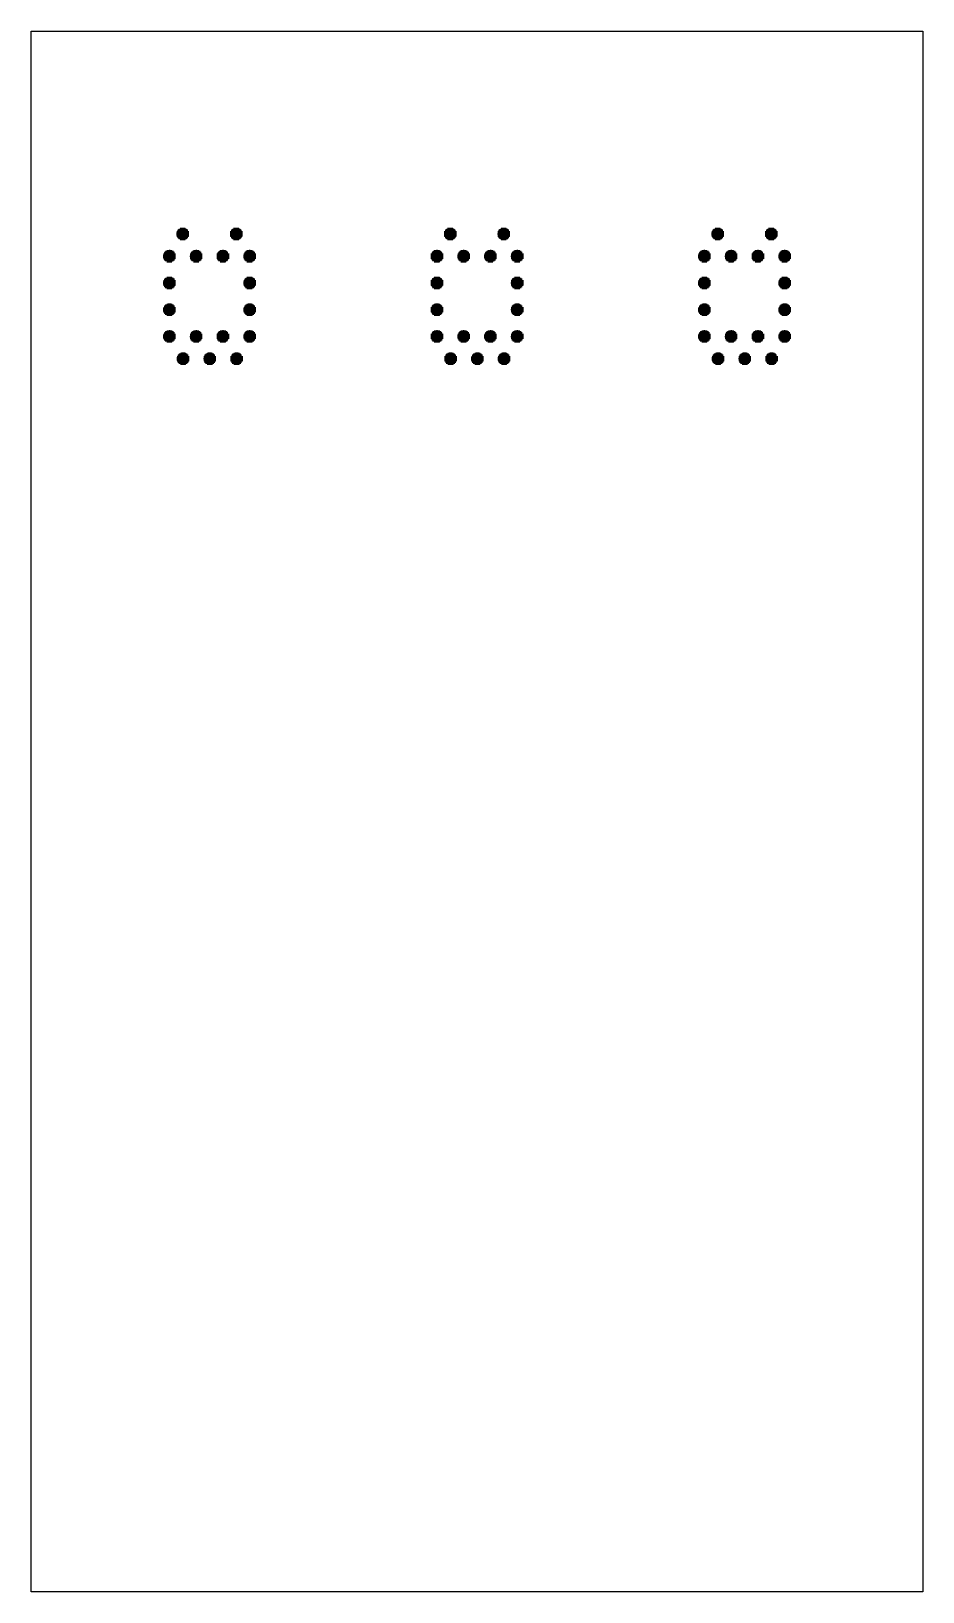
# Model space of a CAD drawing. Header units: inches. Extents: x 5.5 to 45.5, y 5.1 to 75.1.
import ezdxf

# ---------------------------------------------------------------- set-up
doc = ezdxf.new("R2010")
doc.units = ezdxf.units.IN
doc.header["$MEASUREMENT"] = 0

msp = doc.modelspace()

# ---------------------------------------------------------------- linework, layer by layer
for p, q in [((5.519, 75.077), (45.519, 75.077)), ((5.519, 5.077), (5.519, 75.077)), ((45.519, 75.077), (45.519, 5.077)), ((12.037, 65.988), (12.589, 65.988)), ((12.042, 66.038), (12.585, 66.038)), ((12.042, 65.938), (12.585, 65.938)), ((12.056, 66.088), (12.57, 66.088)), ((12.056, 65.888), (12.57, 65.888)), ((12.063, 66.105), (12.063, 65.871)), ((12.082, 66.138), (12.545, 66.138)), ((12.082, 65.838), (12.545, 65.838)), ((12.113, 66.178), (12.113, 65.798)), ((12.123, 66.188), (12.503, 66.188)), ((12.163, 66.219), (12.163, 65.756)), ((12.197, 66.238), (12.43, 66.238)), ((12.213, 66.245), (12.213, 65.731)), ((12.263, 66.259), (12.263, 65.717)), ((12.311, 65.988), (12.313, 65.988)), ((12.313, 66.264), (12.313, 65.988)), ((12.313, 65.988), (12.313, 65.712)), ((12.363, 66.259), (12.363, 65.717)), ((12.413, 66.245), (12.413, 65.731)), ((12.463, 66.219), (12.463, 65.756)), ((12.513, 66.178), (12.513, 65.798)), ((12.563, 66.105), (12.563, 65.871)), ((14.44, 65.988), (14.991, 65.988)), ((14.444, 66.038), (14.987, 66.038)), ((14.444, 65.938), (14.987, 65.938)), ((14.458, 66.088), (14.973, 66.088)), ((14.458, 65.888), (14.973, 65.888)), ((14.466, 66.105), (14.466, 65.871)), ((14.484, 66.138), (14.947, 66.138)), ((14.484, 65.838), (14.947, 65.838)), ((14.516, 66.178), (14.516, 65.798)), ((14.526, 66.188), (14.906, 66.188)), ((14.566, 66.219), (14.566, 65.756)), ((14.599, 66.238), (14.832, 66.238)), ((14.616, 66.245), (14.616, 65.731)), ((14.666, 66.259), (14.666, 65.717)), ((14.713, 65.988), (14.716, 65.988)), ((14.716, 66.264), (14.716, 65.988)), ((14.716, 65.988), (14.716, 65.712)), ((14.766, 66.259), (14.766, 65.717)), ((14.816, 66.245), (14.816, 65.731)), ((14.866, 66.219), (14.866, 65.756)), ((14.916, 66.178), (14.916, 65.798)), ((14.966, 66.105), (14.966, 65.871)), ((24.04, 65.987), (24.591, 65.987)), ((24.044, 66.037), (24.587, 66.037)), ((24.044, 65.937), (24.587, 65.937)), ((24.058, 66.087), (24.573, 66.087)), ((24.058, 65.887), (24.573, 65.887)), ((24.066, 66.104), (24.066, 65.871)), ((24.084, 66.137), (24.547, 66.137)), ((24.084, 65.837), (24.547, 65.837)), ((24.116, 66.177), (24.116, 65.797)), ((24.126, 66.187), (24.506, 66.187)), ((24.166, 66.219), (24.166, 65.756)), ((24.199, 66.237), (24.432, 66.237)), ((24.216, 66.245), (24.216, 65.73)), ((24.266, 66.259), (24.266, 65.716)), ((24.313, 65.987), (24.316, 65.987)), ((24.316, 66.263), (24.316, 65.987)), ((24.316, 65.987), (24.316, 65.712)), ((24.366, 66.259), (24.366, 65.716)), ((24.416, 66.245), (24.416, 65.73)), ((24.466, 66.219), (24.466, 65.756)), ((24.516, 66.177), (24.516, 65.797)), ((24.566, 66.104), (24.566, 65.871)), ((26.442, 65.987), (26.994, 65.987)), ((26.447, 66.037), (26.989, 66.037)), ((26.447, 65.937), (26.989, 65.937)), ((26.461, 66.087), (26.975, 66.087)), ((26.461, 65.887), (26.975, 65.887)), ((26.468, 66.104), (26.468, 65.871)), ((26.486, 66.137), (26.949, 66.137)), ((26.486, 65.837), (26.949, 65.837)), ((26.518, 66.177), (26.518, 65.797)), ((26.528, 66.187), (26.908, 66.187)), ((26.568, 66.219), (26.568, 65.756)), ((26.601, 66.237), (26.834, 66.237)), ((26.618, 66.245), (26.618, 65.73)), ((26.668, 66.259), (26.668, 65.716)), ((26.716, 65.987), (26.718, 65.987)), ((26.718, 66.263), (26.718, 65.987)), ((26.718, 65.987), (26.718, 65.712)), ((26.768, 66.259), (26.768, 65.716)), ((26.818, 66.245), (26.818, 65.73)), ((26.868, 66.219), (26.868, 65.756)), ((26.918, 66.177), (26.918, 65.797)), ((26.968, 66.104), (26.968, 65.871)), ((36.04, 65.987), (36.591, 65.987)), ((36.044, 66.037), (36.587, 66.037)), ((36.044, 65.937), (36.587, 65.937)), ((36.058, 66.087), (36.573, 66.087)), ((36.058, 65.887), (36.573, 65.887)), ((36.066, 66.104), (36.066, 65.871)), ((36.084, 66.137), (36.547, 66.137)), ((36.084, 65.837), (36.547, 65.837)), ((36.116, 66.177), (36.116, 65.797)), ((36.126, 66.187), (36.506, 66.187)), ((36.166, 66.219), (36.166, 65.756)), ((36.199, 66.237), (36.432, 66.237)), ((36.216, 66.245), (36.216, 65.73)), ((36.266, 66.259), (36.266, 65.716)), ((36.313, 65.987), (36.316, 65.987)), ((36.316, 66.263), (36.316, 65.987)), ((36.316, 65.987), (36.316, 65.712)), ((36.366, 66.259), (36.366, 65.716)), ((36.416, 66.245), (36.416, 65.73)), ((36.466, 66.219), (36.466, 65.756)), ((36.516, 66.177), (36.516, 65.797)), ((36.566, 66.104), (36.566, 65.871)), ((38.442, 65.987), (38.994, 65.987)), ((38.447, 66.037), (38.989, 66.037)), ((38.447, 65.937), (38.989, 65.937)), ((38.461, 66.087), (38.975, 66.087)), ((38.461, 65.887), (38.975, 65.887)), ((38.468, 66.104), (38.468, 65.871)), ((38.486, 66.137), (38.949, 66.137)), ((38.486, 65.837), (38.949, 65.837)), ((38.518, 66.177), (38.518, 65.797)), ((38.528, 66.187), (38.908, 66.187)), ((38.568, 66.219), (38.568, 65.756)), ((38.601, 66.237), (38.834, 66.237)), ((38.618, 66.245), (38.618, 65.73)), ((38.668, 66.259), (38.668, 65.716)), ((38.716, 65.987), (38.718, 65.987)), ((38.718, 66.263), (38.718, 65.987)), ((38.718, 65.987), (38.718, 65.712)), ((38.768, 66.259), (38.768, 65.716)), ((38.818, 66.245), (38.818, 65.73)), ((38.868, 66.219), (38.868, 65.756)), ((38.918, 66.177), (38.918, 65.797)), ((38.968, 66.104), (38.968, 65.871)), ((11.466, 65.105), (11.466, 64.871)), ((11.484, 65.138), (11.947, 65.138)), ((11.516, 65.178), (11.516, 64.798)), ((11.526, 65.188), (11.906, 65.188)), ((11.566, 65.219), (11.566, 64.756)), ((11.599, 65.238), (11.832, 65.238)), ((11.616, 65.245), (11.616, 64.731)), ((11.666, 65.259), (11.666, 64.717)), ((11.716, 65.264), (11.716, 64.988)), ((11.766, 65.259), (11.766, 64.717)), ((11.816, 65.245), (11.816, 64.731)), ((11.866, 65.219), (11.866, 64.756)), ((11.916, 65.178), (11.916, 64.798)), ((11.966, 65.105), (11.966, 64.871)), ((12.123, 65.788), (12.503, 65.788)), ((12.197, 65.738), (12.43, 65.738)), ((12.666, 65.105), (12.666, 64.871)), ((12.684, 65.138), (13.147, 65.138)), ((12.716, 65.178), (12.716, 64.798)), ((12.726, 65.188), (13.106, 65.188)), ((12.766, 65.219), (12.766, 64.756)), ((12.799, 65.238), (13.032, 65.238)), ((12.816, 65.245), (12.816, 64.731)), ((12.866, 65.259), (12.866, 64.717)), ((12.916, 65.264), (12.916, 64.988)), ((12.966, 65.259), (12.966, 64.717)), ((13.016, 65.245), (13.016, 64.731)), ((13.066, 65.219), (13.066, 64.756)), ((13.116, 65.178), (13.116, 64.798)), ((13.166, 65.105), (13.166, 64.871)), ((13.866, 65.105), (13.866, 64.871)), ((13.884, 65.138), (14.347, 65.138)), ((13.916, 65.178), (13.916, 64.798)), ((13.926, 65.188), (14.306, 65.188)), ((13.966, 65.219), (13.966, 64.756)), ((13.999, 65.238), (14.232, 65.238)), ((14.016, 65.245), (14.016, 64.731)), ((14.066, 65.259), (14.066, 64.717)), ((14.116, 65.264), (14.116, 64.988)), ((14.166, 65.259), (14.166, 64.717)), ((14.216, 65.245), (14.216, 64.731)), ((14.266, 65.219), (14.266, 64.756)), ((14.316, 65.178), (14.316, 64.798)), ((14.366, 65.105), (14.366, 64.871)), ((14.526, 65.788), (14.906, 65.788)), ((14.599, 65.738), (14.832, 65.738)), ((15.066, 65.105), (15.066, 64.871)), ((15.084, 65.138), (15.547, 65.138)), ((15.116, 65.178), (15.116, 64.798)), ((15.126, 65.188), (15.506, 65.188)), ((15.166, 65.219), (15.166, 64.756)), ((15.199, 65.238), (15.432, 65.238)), ((15.216, 65.245), (15.216, 64.731)), ((15.266, 65.259), (15.266, 64.717)), ((15.316, 65.264), (15.316, 64.988)), ((15.366, 65.259), (15.366, 64.717)), ((15.416, 65.245), (15.416, 64.731)), ((15.466, 65.219), (15.466, 64.756)), ((15.516, 65.178), (15.516, 64.798)), ((15.566, 65.105), (15.566, 64.871)), ((23.468, 65.104), (23.468, 64.871)), ((23.486, 65.137), (23.949, 65.137)), ((23.518, 65.177), (23.518, 64.797)), ((23.528, 65.187), (23.908, 65.187)), ((23.568, 65.219), (23.568, 64.756)), ((23.601, 65.237), (23.834, 65.237)), ((23.618, 65.245), (23.618, 64.73)), ((23.668, 65.259), (23.668, 64.716)), ((23.718, 65.263), (23.718, 64.987)), ((23.768, 65.259), (23.768, 64.716)), ((23.818, 65.245), (23.818, 64.73)), ((23.868, 65.219), (23.868, 64.756)), ((23.918, 65.177), (23.918, 64.797)), ((23.968, 65.104), (23.968, 64.871)), ((24.126, 65.787), (24.506, 65.787)), ((24.199, 65.737), (24.432, 65.737)), ((24.668, 65.104), (24.668, 64.871)), ((24.686, 65.137), (25.149, 65.137)), ((24.718, 65.177), (24.718, 64.797)), ((24.728, 65.187), (25.108, 65.187)), ((24.768, 65.219), (24.768, 64.756)), ((24.801, 65.237), (25.034, 65.237)), ((24.818, 65.245), (24.818, 64.73)), ((24.868, 65.259), (24.868, 64.716)), ((24.918, 65.263), (24.918, 64.987)), ((24.968, 65.259), (24.968, 64.716)), ((25.018, 65.245), (25.018, 64.73)), ((25.068, 65.219), (25.068, 64.756)), ((25.118, 65.177), (25.118, 64.797)), ((25.168, 65.104), (25.168, 64.871)), ((25.868, 65.104), (25.868, 64.871)), ((25.886, 65.137), (26.349, 65.137)), ((25.918, 65.177), (25.918, 64.797)), ((25.928, 65.187), (26.308, 65.187)), ((25.968, 65.219), (25.968, 64.756)), ((26.001, 65.237), (26.234, 65.237)), ((26.018, 65.245), (26.018, 64.73)), ((26.068, 65.259), (26.068, 64.716)), ((26.118, 65.263), (26.118, 64.987)), ((26.168, 65.259), (26.168, 64.716)), ((26.218, 65.245), (26.218, 64.73)), ((26.268, 65.219), (26.268, 64.756)), ((26.318, 65.177), (26.318, 64.797)), ((26.368, 65.104), (26.368, 64.871)), ((26.528, 65.787), (26.908, 65.787)), ((26.601, 65.737), (26.834, 65.737)), ((27.068, 65.104), (27.068, 64.871)), ((27.086, 65.137), (27.549, 65.137)), ((27.118, 65.177), (27.118, 64.797)), ((27.128, 65.187), (27.508, 65.187)), ((27.168, 65.219), (27.168, 64.756)), ((27.201, 65.237), (27.434, 65.237)), ((27.218, 65.245), (27.218, 64.73)), ((27.268, 65.259), (27.268, 64.716)), ((27.318, 65.263), (27.318, 64.987)), ((27.368, 65.259), (27.368, 64.716)), ((27.418, 65.245), (27.418, 64.73)), ((27.468, 65.219), (27.468, 64.756)), ((27.518, 65.177), (27.518, 64.797)), ((27.568, 65.104), (27.568, 64.871)), ((35.468, 65.104), (35.468, 64.871)), ((35.486, 65.137), (35.949, 65.137)), ((35.518, 65.177), (35.518, 64.797)), ((35.528, 65.187), (35.908, 65.187)), ((35.568, 65.219), (35.568, 64.756)), ((35.601, 65.237), (35.834, 65.237)), ((35.618, 65.245), (35.618, 64.73)), ((35.668, 65.259), (35.668, 64.716)), ((35.718, 65.263), (35.718, 64.987)), ((35.768, 65.259), (35.768, 64.716)), ((35.818, 65.245), (35.818, 64.73)), ((35.868, 65.219), (35.868, 64.756)), ((35.918, 65.177), (35.918, 64.797)), ((35.968, 65.104), (35.968, 64.871)), ((36.126, 65.787), (36.506, 65.787)), ((36.199, 65.737), (36.432, 65.737)), ((36.668, 65.104), (36.668, 64.871)), ((36.686, 65.137), (37.149, 65.137)), ((36.718, 65.177), (36.718, 64.797)), ((36.728, 65.187), (37.108, 65.187)), ((36.768, 65.219), (36.768, 64.756)), ((36.801, 65.237), (37.034, 65.237)), ((36.818, 65.245), (36.818, 64.73)), ((36.868, 65.259), (36.868, 64.716)), ((36.918, 65.263), (36.918, 64.987)), ((36.968, 65.259), (36.968, 64.716)), ((37.018, 65.245), (37.018, 64.73)), ((37.068, 65.219), (37.068, 64.756)), ((37.118, 65.177), (37.118, 64.797)), ((37.168, 65.104), (37.168, 64.871)), ((37.868, 65.104), (37.868, 64.871)), ((37.886, 65.137), (38.349, 65.137)), ((37.918, 65.177), (37.918, 64.797)), ((37.928, 65.187), (38.308, 65.187)), ((37.968, 65.219), (37.968, 64.756)), ((38.001, 65.237), (38.234, 65.237)), ((38.018, 65.245), (38.018, 64.73)), ((38.068, 65.259), (38.068, 64.716)), ((38.118, 65.263), (38.118, 64.987)), ((38.168, 65.259), (38.168, 64.716)), ((38.218, 65.245), (38.218, 64.73)), ((38.268, 65.219), (38.268, 64.756)), ((38.318, 65.177), (38.318, 64.797)), ((38.368, 65.104), (38.368, 64.871)), ((38.528, 65.787), (38.908, 65.787)), ((38.601, 65.737), (38.834, 65.737)), ((39.068, 65.104), (39.068, 64.871)), ((39.086, 65.137), (39.549, 65.137)), ((39.118, 65.177), (39.118, 64.797)), ((39.128, 65.187), (39.508, 65.187)), ((39.168, 65.219), (39.168, 64.756)), ((39.201, 65.237), (39.434, 65.237)), ((39.218, 65.245), (39.218, 64.73)), ((39.268, 65.259), (39.268, 64.716)), ((39.318, 65.263), (39.318, 64.987)), ((39.368, 65.259), (39.368, 64.716)), ((39.418, 65.245), (39.418, 64.73)), ((39.468, 65.219), (39.468, 64.756)), ((39.518, 65.177), (39.518, 64.797)), ((39.568, 65.104), (39.568, 64.871)), ((11.44, 64.988), (11.991, 64.988)), ((11.444, 65.038), (11.987, 65.038)), ((11.444, 64.938), (11.987, 64.938)), ((11.458, 65.088), (11.973, 65.088)), ((11.458, 64.888), (11.973, 64.888)), ((11.484, 64.838), (11.947, 64.838)), ((11.526, 64.788), (11.906, 64.788)), ((11.599, 64.738), (11.832, 64.738)), ((11.713, 64.988), (11.716, 64.988)), ((11.716, 64.988), (11.716, 64.712)), ((12.64, 64.988), (13.191, 64.988)), ((12.644, 65.038), (13.187, 65.038)), ((12.644, 64.938), (13.187, 64.938)), ((12.658, 65.088), (13.173, 65.088)), ((12.658, 64.888), (13.173, 64.888)), ((12.684, 64.838), (13.147, 64.838)), ((12.726, 64.788), (13.106, 64.788)), ((12.799, 64.738), (13.032, 64.738)), ((12.913, 64.988), (12.916, 64.988)), ((12.916, 64.988), (12.916, 64.712)), ((13.84, 64.988), (14.391, 64.988)), ((13.844, 65.038), (14.387, 65.038)), ((13.844, 64.938), (14.387, 64.938)), ((13.858, 65.088), (14.373, 65.088)), ((13.858, 64.888), (14.373, 64.888)), ((13.884, 64.838), (14.347, 64.838)), ((13.926, 64.788), (14.306, 64.788)), ((13.999, 64.738), (14.232, 64.738)), ((14.113, 64.988), (14.116, 64.988)), ((14.116, 64.988), (14.116, 64.712)), ((15.04, 64.988), (15.591, 64.988)), ((15.044, 65.038), (15.587, 65.038)), ((15.044, 64.938), (15.587, 64.938)), ((15.058, 65.088), (15.573, 65.088)), ((15.058, 64.888), (15.573, 64.888)), ((15.084, 64.838), (15.547, 64.838)), ((15.126, 64.788), (15.506, 64.788)), ((15.199, 64.738), (15.432, 64.738)), ((15.313, 64.988), (15.316, 64.988)), ((15.316, 64.988), (15.316, 64.712)), ((23.442, 64.987), (23.994, 64.987)), ((23.447, 65.037), (23.989, 65.037)), ((23.447, 64.937), (23.989, 64.937)), ((23.461, 65.087), (23.975, 65.087)), ((23.461, 64.887), (23.975, 64.887)), ((23.486, 64.837), (23.949, 64.837)), ((23.528, 64.787), (23.908, 64.787)), ((23.601, 64.737), (23.834, 64.737)), ((23.716, 64.987), (23.718, 64.987)), ((23.718, 64.987), (23.718, 64.712)), ((24.642, 64.987), (25.194, 64.987)), ((24.647, 65.037), (25.189, 65.037)), ((24.647, 64.937), (25.189, 64.937)), ((24.661, 65.087), (25.175, 65.087)), ((24.661, 64.887), (25.175, 64.887)), ((24.686, 64.837), (25.149, 64.837)), ((24.728, 64.787), (25.108, 64.787)), ((24.801, 64.737), (25.034, 64.737)), ((24.916, 64.987), (24.918, 64.987)), ((24.918, 64.987), (24.918, 64.712)), ((25.842, 64.987), (26.394, 64.987)), ((25.847, 65.037), (26.389, 65.037)), ((25.847, 64.937), (26.389, 64.937)), ((25.861, 65.087), (26.375, 65.087)), ((25.861, 64.887), (26.375, 64.887)), ((25.886, 64.837), (26.349, 64.837)), ((25.928, 64.787), (26.308, 64.787)), ((26.001, 64.737), (26.234, 64.737)), ((26.116, 64.987), (26.118, 64.987)), ((26.118, 64.987), (26.118, 64.712)), ((27.042, 64.987), (27.594, 64.987)), ((27.047, 65.037), (27.589, 65.037)), ((27.047, 64.937), (27.589, 64.937)), ((27.061, 65.087), (27.575, 65.087)), ((27.061, 64.887), (27.575, 64.887)), ((27.086, 64.837), (27.549, 64.837)), ((27.128, 64.787), (27.508, 64.787)), ((27.201, 64.737), (27.434, 64.737)), ((27.316, 64.987), (27.318, 64.987)), ((27.318, 64.987), (27.318, 64.712)), ((35.442, 64.987), (35.994, 64.987)), ((35.447, 65.037), (35.989, 65.037)), ((35.447, 64.937), (35.989, 64.937)), ((35.461, 65.087), (35.975, 65.087)), ((35.461, 64.887), (35.975, 64.887)), ((35.486, 64.837), (35.949, 64.837)), ((35.528, 64.787), (35.908, 64.787)), ((35.601, 64.737), (35.834, 64.737)), ((35.716, 64.987), (35.718, 64.987)), ((35.718, 64.987), (35.718, 64.712)), ((36.642, 64.987), (37.194, 64.987)), ((36.647, 65.037), (37.189, 65.037)), ((36.647, 64.937), (37.189, 64.937)), ((36.661, 65.087), (37.175, 65.087)), ((36.661, 64.887), (37.175, 64.887)), ((36.686, 64.837), (37.149, 64.837)), ((36.728, 64.787), (37.108, 64.787)), ((36.801, 64.737), (37.034, 64.737)), ((36.916, 64.987), (36.918, 64.987)), ((36.918, 64.987), (36.918, 64.712)), ((37.842, 64.987), (38.394, 64.987)), ((37.847, 65.037), (38.389, 65.037)), ((37.847, 64.937), (38.389, 64.937)), ((37.861, 65.087), (38.375, 65.087)), ((37.861, 64.887), (38.375, 64.887)), ((37.886, 64.837), (38.349, 64.837)), ((37.928, 64.787), (38.308, 64.787)), ((38.001, 64.737), (38.234, 64.737)), ((38.116, 64.987), (38.118, 64.987)), ((38.118, 64.987), (38.118, 64.712)), ((39.042, 64.987), (39.594, 64.987)), ((39.047, 65.037), (39.589, 65.037)), ((39.047, 64.937), (39.589, 64.937)), ((39.061, 65.087), (39.575, 65.087)), ((39.061, 64.887), (39.575, 64.887)), ((39.086, 64.837), (39.549, 64.837)), ((39.128, 64.787), (39.508, 64.787)), ((39.201, 64.737), (39.434, 64.737)), ((39.316, 64.987), (39.318, 64.987)), ((39.318, 64.987), (39.318, 64.712)), ((11.44, 63.788), (11.991, 63.788)), ((11.444, 63.838), (11.987, 63.838)), ((11.444, 63.738), (11.987, 63.738)), ((11.458, 63.888), (11.973, 63.888)), ((11.466, 63.905), (11.466, 63.671)), ((11.484, 63.938), (11.947, 63.938)), ((11.516, 63.978), (11.516, 63.598)), ((11.526, 63.988), (11.906, 63.988)), ((11.566, 64.019), (11.566, 63.556)), ((11.599, 64.038), (11.832, 64.038)), ((11.616, 64.045), (11.616, 63.531)), ((11.666, 64.059), (11.666, 63.517)), ((11.713, 63.788), (11.716, 63.788)), ((11.716, 64.064), (11.716, 63.788)), ((11.716, 63.788), (11.716, 63.512)), ((11.766, 64.059), (11.766, 63.517)), ((11.816, 64.045), (11.816, 63.531)), ((11.866, 64.019), (11.866, 63.556)), ((11.916, 63.978), (11.916, 63.598)), ((11.966, 63.905), (11.966, 63.671)), ((15.04, 63.788), (15.591, 63.788)), ((15.044, 63.838), (15.587, 63.838)), ((15.044, 63.738), (15.587, 63.738)), ((15.058, 63.888), (15.573, 63.888)), ((15.066, 63.905), (15.066, 63.671)), ((15.084, 63.938), (15.547, 63.938)), ((15.116, 63.978), (15.116, 63.598)), ((15.126, 63.988), (15.506, 63.988)), ((15.166, 64.019), (15.166, 63.556)), ((15.199, 64.038), (15.432, 64.038)), ((15.216, 64.045), (15.216, 63.531)), ((15.266, 64.059), (15.266, 63.517)), ((15.313, 63.788), (15.316, 63.788)), ((15.316, 64.064), (15.316, 63.788)), ((15.316, 63.788), (15.316, 63.512)), ((15.366, 64.059), (15.366, 63.517)), ((15.416, 64.045), (15.416, 63.531)), ((15.466, 64.019), (15.466, 63.556)), ((15.516, 63.978), (15.516, 63.598)), ((15.566, 63.905), (15.566, 63.671)), ((23.442, 63.787), (23.994, 63.787)), ((23.447, 63.837), (23.989, 63.837)), ((23.447, 63.737), (23.989, 63.737)), ((23.461, 63.887), (23.975, 63.887)), ((23.468, 63.904), (23.468, 63.671)), ((23.486, 63.937), (23.949, 63.937)), ((23.518, 63.977), (23.518, 63.597)), ((23.528, 63.987), (23.908, 63.987)), ((23.568, 64.019), (23.568, 63.556)), ((23.601, 64.037), (23.834, 64.037)), ((23.618, 64.045), (23.618, 63.53)), ((23.668, 64.059), (23.668, 63.516)), ((23.716, 63.787), (23.718, 63.787)), ((23.718, 64.063), (23.718, 63.787)), ((23.718, 63.787), (23.718, 63.512)), ((23.768, 64.059), (23.768, 63.516)), ((23.818, 64.045), (23.818, 63.53)), ((23.868, 64.019), (23.868, 63.556)), ((23.918, 63.977), (23.918, 63.597)), ((23.968, 63.904), (23.968, 63.671)), ((27.042, 63.787), (27.594, 63.787)), ((27.047, 63.837), (27.589, 63.837)), ((27.047, 63.737), (27.589, 63.737)), ((27.061, 63.887), (27.575, 63.887)), ((27.068, 63.904), (27.068, 63.671)), ((27.086, 63.937), (27.549, 63.937)), ((27.118, 63.977), (27.118, 63.597)), ((27.128, 63.987), (27.508, 63.987)), ((27.168, 64.019), (27.168, 63.556)), ((27.201, 64.037), (27.434, 64.037)), ((27.218, 64.045), (27.218, 63.53)), ((27.268, 64.059), (27.268, 63.516)), ((27.316, 63.787), (27.318, 63.787)), ((27.318, 64.063), (27.318, 63.787)), ((27.318, 63.787), (27.318, 63.512)), ((27.368, 64.059), (27.368, 63.516)), ((27.418, 64.045), (27.418, 63.53)), ((27.468, 64.019), (27.468, 63.556)), ((27.518, 63.977), (27.518, 63.597)), ((27.568, 63.904), (27.568, 63.671)), ((35.442, 63.787), (35.994, 63.787)), ((35.447, 63.837), (35.989, 63.837)), ((35.447, 63.737), (35.989, 63.737)), ((35.461, 63.887), (35.975, 63.887)), ((35.468, 63.904), (35.468, 63.671)), ((35.486, 63.937), (35.949, 63.937)), ((35.518, 63.977), (35.518, 63.597)), ((35.528, 63.987), (35.908, 63.987)), ((35.568, 64.019), (35.568, 63.556)), ((35.601, 64.037), (35.834, 64.037)), ((35.618, 64.045), (35.618, 63.53)), ((35.668, 64.059), (35.668, 63.516)), ((35.716, 63.787), (35.718, 63.787)), ((35.718, 64.063), (35.718, 63.787)), ((35.718, 63.787), (35.718, 63.512)), ((35.768, 64.059), (35.768, 63.516)), ((35.818, 64.045), (35.818, 63.53)), ((35.868, 64.019), (35.868, 63.556)), ((35.918, 63.977), (35.918, 63.597)), ((35.968, 63.904), (35.968, 63.671)), ((39.042, 63.787), (39.594, 63.787)), ((39.047, 63.837), (39.589, 63.837)), ((39.047, 63.737), (39.589, 63.737)), ((39.061, 63.887), (39.575, 63.887)), ((39.068, 63.904), (39.068, 63.671)), ((39.086, 63.937), (39.549, 63.937)), ((39.118, 63.977), (39.118, 63.597)), ((39.128, 63.987), (39.508, 63.987)), ((39.168, 64.019), (39.168, 63.556)), ((39.201, 64.037), (39.434, 64.037)), ((39.218, 64.045), (39.218, 63.53)), ((39.268, 64.059), (39.268, 63.516)), ((39.316, 63.787), (39.318, 63.787)), ((39.318, 64.063), (39.318, 63.787)), ((39.318, 63.787), (39.318, 63.512)), ((39.368, 64.059), (39.368, 63.516)), ((39.418, 64.045), (39.418, 63.53)), ((39.468, 64.019), (39.468, 63.556)), ((39.518, 63.977), (39.518, 63.597)), ((39.568, 63.904), (39.568, 63.671)), ((11.458, 63.688), (11.973, 63.688)), ((11.484, 63.638), (11.947, 63.638)), ((11.526, 63.588), (11.906, 63.588)), ((11.599, 63.538), (11.832, 63.538)), ((15.058, 63.688), (15.573, 63.688)), ((15.084, 63.638), (15.547, 63.638)), ((15.126, 63.588), (15.506, 63.588)), ((15.199, 63.538), (15.432, 63.538)), ((23.461, 63.687), (23.975, 63.687)), ((23.486, 63.637), (23.949, 63.637)), ((23.528, 63.587), (23.908, 63.587)), ((23.601, 63.537), (23.834, 63.537)), ((27.061, 63.687), (27.575, 63.687)), ((27.086, 63.637), (27.549, 63.637)), ((27.128, 63.587), (27.508, 63.587)), ((27.201, 63.537), (27.434, 63.537)), ((35.461, 63.687), (35.975, 63.687)), ((35.486, 63.637), (35.949, 63.637)), ((35.528, 63.587), (35.908, 63.587)), ((35.601, 63.537), (35.834, 63.537)), ((39.061, 63.687), (39.575, 63.687)), ((39.086, 63.637), (39.549, 63.637)), ((39.128, 63.587), (39.508, 63.587)), ((39.201, 63.537), (39.434, 63.537)), ((11.44, 62.588), (11.991, 62.588)), ((11.444, 62.638), (11.987, 62.638)), ((11.444, 62.538), (11.987, 62.538)), ((11.458, 62.688), (11.973, 62.688)), ((11.458, 62.488), (11.973, 62.488)), ((11.466, 62.705), (11.466, 62.471)), ((11.484, 62.738), (11.947, 62.738)), ((11.484, 62.438), (11.947, 62.438)), ((11.516, 62.778), (11.516, 62.398)), ((11.526, 62.788), (11.906, 62.788)), ((11.526, 62.388), (11.906, 62.388)), ((11.566, 62.819), (11.566, 62.356)), ((11.599, 62.838), (11.832, 62.838)), ((11.599, 62.338), (11.832, 62.338)), ((11.616, 62.845), (11.616, 62.331)), ((11.666, 62.859), (11.666, 62.317)), ((11.713, 62.588), (11.716, 62.588)), ((11.716, 62.864), (11.716, 62.588)), ((11.716, 62.588), (11.716, 62.312)), ((11.766, 62.859), (11.766, 62.317)), ((11.816, 62.845), (11.816, 62.331)), ((11.866, 62.819), (11.866, 62.356)), ((11.916, 62.778), (11.916, 62.398)), ((11.966, 62.705), (11.966, 62.471)), ((15.04, 62.588), (15.591, 62.588)), ((15.044, 62.638), (15.587, 62.638)), ((15.044, 62.538), (15.587, 62.538)), ((15.058, 62.688), (15.573, 62.688)), ((15.058, 62.488), (15.573, 62.488)), ((15.066, 62.705), (15.066, 62.471)), ((15.084, 62.738), (15.547, 62.738)), ((15.084, 62.438), (15.547, 62.438)), ((15.116, 62.778), (15.116, 62.398)), ((15.126, 62.788), (15.506, 62.788)), ((15.126, 62.388), (15.506, 62.388)), ((15.166, 62.819), (15.166, 62.356)), ((15.199, 62.838), (15.432, 62.838)), ((15.199, 62.338), (15.432, 62.338)), ((15.216, 62.845), (15.216, 62.331)), ((15.266, 62.859), (15.266, 62.317)), ((15.313, 62.588), (15.316, 62.588)), ((15.316, 62.864), (15.316, 62.588)), ((15.316, 62.588), (15.316, 62.312)), ((15.366, 62.859), (15.366, 62.317)), ((15.416, 62.845), (15.416, 62.331)), ((15.466, 62.819), (15.466, 62.356)), ((15.516, 62.778), (15.516, 62.398)), ((15.566, 62.705), (15.566, 62.471)), ((23.442, 62.587), (23.994, 62.587)), ((23.447, 62.637), (23.989, 62.637)), ((23.447, 62.537), (23.989, 62.537)), ((23.461, 62.687), (23.975, 62.687)), ((23.461, 62.487), (23.975, 62.487)), ((23.468, 62.704), (23.468, 62.471)), ((23.486, 62.737), (23.949, 62.737)), ((23.486, 62.437), (23.949, 62.437)), ((23.518, 62.777), (23.518, 62.397)), ((23.528, 62.787), (23.908, 62.787)), ((23.528, 62.387), (23.908, 62.387)), ((23.568, 62.819), (23.568, 62.356)), ((23.601, 62.837), (23.834, 62.837)), ((23.601, 62.337), (23.834, 62.337)), ((23.618, 62.845), (23.618, 62.33)), ((23.668, 62.859), (23.668, 62.316)), ((23.716, 62.587), (23.718, 62.587)), ((23.718, 62.863), (23.718, 62.587)), ((23.718, 62.587), (23.718, 62.312)), ((23.768, 62.859), (23.768, 62.316)), ((23.818, 62.845), (23.818, 62.33)), ((23.868, 62.819), (23.868, 62.356)), ((23.918, 62.777), (23.918, 62.397)), ((23.968, 62.704), (23.968, 62.471)), ((27.042, 62.587), (27.594, 62.587)), ((27.047, 62.637), (27.589, 62.637)), ((27.047, 62.537), (27.589, 62.537)), ((27.061, 62.687), (27.575, 62.687)), ((27.061, 62.487), (27.575, 62.487)), ((27.068, 62.704), (27.068, 62.471)), ((27.086, 62.737), (27.549, 62.737)), ((27.086, 62.437), (27.549, 62.437)), ((27.118, 62.777), (27.118, 62.397)), ((27.128, 62.787), (27.508, 62.787)), ((27.128, 62.387), (27.508, 62.387)), ((27.168, 62.819), (27.168, 62.356)), ((27.201, 62.837), (27.434, 62.837)), ((27.201, 62.337), (27.434, 62.337)), ((27.218, 62.845), (27.218, 62.33)), ((27.268, 62.859), (27.268, 62.316)), ((27.316, 62.587), (27.318, 62.587)), ((27.318, 62.863), (27.318, 62.587)), ((27.318, 62.587), (27.318, 62.312)), ((27.368, 62.859), (27.368, 62.316)), ((27.418, 62.845), (27.418, 62.33)), ((27.468, 62.819), (27.468, 62.356)), ((27.518, 62.777), (27.518, 62.397)), ((27.568, 62.704), (27.568, 62.471)), ((35.442, 62.587), (35.994, 62.587)), ((35.447, 62.637), (35.989, 62.637)), ((35.447, 62.537), (35.989, 62.537)), ((35.461, 62.687), (35.975, 62.687)), ((35.461, 62.487), (35.975, 62.487)), ((35.468, 62.704), (35.468, 62.471)), ((35.486, 62.737), (35.949, 62.737)), ((35.486, 62.437), (35.949, 62.437)), ((35.518, 62.777), (35.518, 62.397)), ((35.528, 62.787), (35.908, 62.787)), ((35.528, 62.387), (35.908, 62.387)), ((35.568, 62.819), (35.568, 62.356)), ((35.601, 62.837), (35.834, 62.837)), ((35.601, 62.337), (35.834, 62.337)), ((35.618, 62.845), (35.618, 62.33)), ((35.668, 62.859), (35.668, 62.316)), ((35.716, 62.587), (35.718, 62.587)), ((35.718, 62.863), (35.718, 62.587)), ((35.718, 62.587), (35.718, 62.312)), ((35.768, 62.859), (35.768, 62.316)), ((35.818, 62.845), (35.818, 62.33)), ((35.868, 62.819), (35.868, 62.356)), ((35.918, 62.777), (35.918, 62.397)), ((35.968, 62.704), (35.968, 62.471)), ((39.042, 62.587), (39.594, 62.587)), ((39.047, 62.637), (39.589, 62.637)), ((39.047, 62.537), (39.589, 62.537)), ((39.061, 62.687), (39.575, 62.687)), ((39.061, 62.487), (39.575, 62.487)), ((39.068, 62.704), (39.068, 62.471)), ((39.086, 62.737), (39.549, 62.737)), ((39.086, 62.437), (39.549, 62.437)), ((39.118, 62.777), (39.118, 62.397)), ((39.128, 62.787), (39.508, 62.787)), ((39.128, 62.387), (39.508, 62.387)), ((39.168, 62.819), (39.168, 62.356)), ((39.201, 62.837), (39.434, 62.837)), ((39.201, 62.337), (39.434, 62.337)), ((39.218, 62.845), (39.218, 62.33)), ((39.268, 62.859), (39.268, 62.316)), ((39.316, 62.587), (39.318, 62.587)), ((39.318, 62.863), (39.318, 62.587)), ((39.318, 62.587), (39.318, 62.312)), ((39.368, 62.859), (39.368, 62.316)), ((39.418, 62.845), (39.418, 62.33)), ((39.468, 62.819), (39.468, 62.356)), ((39.518, 62.777), (39.518, 62.397)), ((39.568, 62.704), (39.568, 62.471)), ((11.566, 61.619), (11.566, 61.156)), ((11.599, 61.638), (11.832, 61.638)), ((11.616, 61.645), (11.616, 61.131)), ((11.666, 61.659), (11.666, 61.117)), ((11.716, 61.664), (11.716, 61.388)), ((11.766, 61.659), (11.766, 61.117)), ((11.816, 61.645), (11.816, 61.131)), ((11.866, 61.619), (11.866, 61.156)), ((12.766, 61.619), (12.766, 61.156)), ((12.799, 61.638), (13.032, 61.638)), ((12.816, 61.645), (12.816, 61.131)), ((12.866, 61.659), (12.866, 61.117)), ((12.916, 61.664), (12.916, 61.388)), ((12.966, 61.659), (12.966, 61.117)), ((13.016, 61.645), (13.016, 61.131)), ((13.066, 61.619), (13.066, 61.156)), ((13.966, 61.619), (13.966, 61.156)), ((13.999, 61.638), (14.232, 61.638)), ((14.016, 61.645), (14.016, 61.131)), ((14.066, 61.659), (14.066, 61.117)), ((14.116, 61.664), (14.116, 61.388)), ((14.166, 61.659), (14.166, 61.117)), ((14.216, 61.645), (14.216, 61.131)), ((14.266, 61.619), (14.266, 61.156)), ((15.166, 61.619), (15.166, 61.156)), ((15.199, 61.638), (15.432, 61.638)), ((15.216, 61.645), (15.216, 61.131)), ((15.266, 61.659), (15.266, 61.117)), ((15.316, 61.664), (15.316, 61.388)), ((15.366, 61.659), (15.366, 61.117)), ((15.416, 61.645), (15.416, 61.131)), ((15.466, 61.619), (15.466, 61.156)), ((23.568, 61.619), (23.568, 61.156)), ((23.601, 61.637), (23.834, 61.637)), ((23.618, 61.645), (23.618, 61.13)), ((23.668, 61.659), (23.668, 61.116)), ((23.718, 61.663), (23.718, 61.387)), ((23.768, 61.659), (23.768, 61.116)), ((23.818, 61.645), (23.818, 61.13)), ((23.868, 61.619), (23.868, 61.156)), ((24.768, 61.619), (24.768, 61.156)), ((24.801, 61.637), (25.034, 61.637)), ((24.818, 61.645), (24.818, 61.13)), ((24.868, 61.659), (24.868, 61.116)), ((24.918, 61.663), (24.918, 61.387)), ((24.968, 61.659), (24.968, 61.116)), ((25.018, 61.645), (25.018, 61.13)), ((25.068, 61.619), (25.068, 61.156)), ((25.968, 61.619), (25.968, 61.156)), ((26.001, 61.637), (26.234, 61.637)), ((26.018, 61.645), (26.018, 61.13)), ((26.068, 61.659), (26.068, 61.116)), ((26.118, 61.663), (26.118, 61.387)), ((26.168, 61.659), (26.168, 61.116)), ((26.218, 61.645), (26.218, 61.13)), ((26.268, 61.619), (26.268, 61.156)), ((27.168, 61.619), (27.168, 61.156)), ((27.201, 61.637), (27.434, 61.637)), ((27.218, 61.645), (27.218, 61.13)), ((27.268, 61.659), (27.268, 61.116)), ((27.318, 61.663), (27.318, 61.387)), ((27.368, 61.659), (27.368, 61.116)), ((27.418, 61.645), (27.418, 61.13)), ((27.468, 61.619), (27.468, 61.156)), ((35.568, 61.619), (35.568, 61.156)), ((35.601, 61.637), (35.834, 61.637)), ((35.618, 61.645), (35.618, 61.13)), ((35.668, 61.659), (35.668, 61.116)), ((35.718, 61.663), (35.718, 61.387)), ((35.768, 61.659), (35.768, 61.116)), ((35.818, 61.645), (35.818, 61.13)), ((35.868, 61.619), (35.868, 61.156)), ((36.768, 61.619), (36.768, 61.156)), ((36.801, 61.637), (37.034, 61.637)), ((36.818, 61.645), (36.818, 61.13)), ((36.868, 61.659), (36.868, 61.116)), ((36.918, 61.663), (36.918, 61.387)), ((36.968, 61.659), (36.968, 61.116)), ((37.018, 61.645), (37.018, 61.13)), ((37.068, 61.619), (37.068, 61.156)), ((37.968, 61.619), (37.968, 61.156)), ((38.001, 61.637), (38.234, 61.637)), ((38.018, 61.645), (38.018, 61.13)), ((38.068, 61.659), (38.068, 61.116)), ((38.118, 61.663), (38.118, 61.387)), ((38.168, 61.659), (38.168, 61.116)), ((38.218, 61.645), (38.218, 61.13)), ((38.268, 61.619), (38.268, 61.156)), ((39.168, 61.619), (39.168, 61.156)), ((39.201, 61.637), (39.434, 61.637)), ((39.218, 61.645), (39.218, 61.13)), ((39.268, 61.659), (39.268, 61.116)), ((39.318, 61.663), (39.318, 61.387)), ((39.368, 61.659), (39.368, 61.116)), ((39.418, 61.645), (39.418, 61.13)), ((39.468, 61.619), (39.468, 61.156)), ((11.44, 61.388), (11.991, 61.388)), ((11.444, 61.438), (11.987, 61.438)), ((11.444, 61.338), (11.987, 61.338)), ((11.458, 61.488), (11.973, 61.488)), ((11.458, 61.288), (11.973, 61.288)), ((11.466, 61.505), (11.466, 61.271)), ((11.484, 61.538), (11.947, 61.538)), ((11.484, 61.238), (11.947, 61.238)), ((11.516, 61.578), (11.516, 61.198)), ((11.526, 61.588), (11.906, 61.588)), ((11.526, 61.188), (11.906, 61.188)), ((11.599, 61.138), (11.832, 61.138)), ((11.713, 61.388), (11.716, 61.388)), ((11.716, 61.388), (11.716, 61.112)), ((11.916, 61.578), (11.916, 61.198)), ((11.966, 61.505), (11.966, 61.271)), ((12.64, 61.388), (13.191, 61.388)), ((12.644, 61.438), (13.187, 61.438)), ((12.644, 61.338), (13.187, 61.338)), ((12.658, 61.488), (13.173, 61.488)), ((12.658, 61.288), (13.173, 61.288)), ((12.666, 61.505), (12.666, 61.271)), ((12.684, 61.538), (13.147, 61.538)), ((12.684, 61.238), (13.147, 61.238)), ((12.716, 61.578), (12.716, 61.198)), ((12.726, 61.588), (13.106, 61.588)), ((12.726, 61.188), (13.106, 61.188)), ((12.799, 61.138), (13.032, 61.138)), ((12.913, 61.388), (12.916, 61.388)), ((12.916, 61.388), (12.916, 61.112)), ((13.116, 61.578), (13.116, 61.198)), ((13.166, 61.505), (13.166, 61.271)), ((13.84, 61.388), (14.391, 61.388)), ((13.844, 61.438), (14.387, 61.438)), ((13.844, 61.338), (14.387, 61.338)), ((13.858, 61.488), (14.373, 61.488)), ((13.858, 61.288), (14.373, 61.288)), ((13.866, 61.505), (13.866, 61.271)), ((13.884, 61.538), (14.347, 61.538)), ((13.884, 61.238), (14.347, 61.238)), ((13.916, 61.578), (13.916, 61.198)), ((13.926, 61.588), (14.306, 61.588)), ((13.926, 61.188), (14.306, 61.188)), ((13.999, 61.138), (14.232, 61.138)), ((14.113, 61.388), (14.116, 61.388)), ((14.116, 61.388), (14.116, 61.112)), ((14.316, 61.578), (14.316, 61.198)), ((14.366, 61.505), (14.366, 61.271)), ((15.04, 61.388), (15.591, 61.388)), ((15.044, 61.438), (15.587, 61.438)), ((15.044, 61.338), (15.587, 61.338)), ((15.058, 61.488), (15.573, 61.488)), ((15.058, 61.288), (15.573, 61.288)), ((15.066, 61.505), (15.066, 61.271)), ((15.084, 61.538), (15.547, 61.538)), ((15.084, 61.238), (15.547, 61.238)), ((15.116, 61.578), (15.116, 61.198)), ((15.126, 61.588), (15.506, 61.588)), ((15.126, 61.188), (15.506, 61.188)), ((15.199, 61.138), (15.432, 61.138)), ((15.313, 61.388), (15.316, 61.388)), ((15.316, 61.388), (15.316, 61.112)), ((15.516, 61.578), (15.516, 61.198)), ((15.566, 61.505), (15.566, 61.271)), ((23.442, 61.387), (23.994, 61.387)), ((23.447, 61.437), (23.989, 61.437)), ((23.447, 61.337), (23.989, 61.337)), ((23.461, 61.487), (23.975, 61.487)), ((23.461, 61.287), (23.975, 61.287)), ((23.468, 61.504), (23.468, 61.271)), ((23.486, 61.537), (23.949, 61.537)), ((23.486, 61.237), (23.949, 61.237)), ((23.518, 61.577), (23.518, 61.197)), ((23.528, 61.587), (23.908, 61.587)), ((23.528, 61.187), (23.908, 61.187)), ((23.601, 61.137), (23.834, 61.137)), ((23.716, 61.387), (23.718, 61.387)), ((23.718, 61.387), (23.718, 61.112)), ((23.918, 61.577), (23.918, 61.197)), ((23.968, 61.504), (23.968, 61.271)), ((24.642, 61.387), (25.194, 61.387)), ((24.647, 61.437), (25.189, 61.437)), ((24.647, 61.337), (25.189, 61.337)), ((24.661, 61.487), (25.175, 61.487)), ((24.661, 61.287), (25.175, 61.287)), ((24.668, 61.504), (24.668, 61.271)), ((24.686, 61.537), (25.149, 61.537)), ((24.686, 61.237), (25.149, 61.237)), ((24.718, 61.577), (24.718, 61.197)), ((24.728, 61.587), (25.108, 61.587)), ((24.728, 61.187), (25.108, 61.187)), ((24.801, 61.137), (25.034, 61.137)), ((24.916, 61.387), (24.918, 61.387)), ((24.918, 61.387), (24.918, 61.112)), ((25.118, 61.577), (25.118, 61.197)), ((25.168, 61.504), (25.168, 61.271)), ((25.842, 61.387), (26.394, 61.387)), ((25.847, 61.437), (26.389, 61.437)), ((25.847, 61.337), (26.389, 61.337)), ((25.861, 61.487), (26.375, 61.487)), ((25.861, 61.287), (26.375, 61.287)), ((25.868, 61.504), (25.868, 61.271)), ((25.886, 61.537), (26.349, 61.537)), ((25.886, 61.237), (26.349, 61.237)), ((25.918, 61.577), (25.918, 61.197)), ((25.928, 61.587), (26.308, 61.587)), ((25.928, 61.187), (26.308, 61.187)), ((26.001, 61.137), (26.234, 61.137)), ((26.116, 61.387), (26.118, 61.387)), ((26.118, 61.387), (26.118, 61.112)), ((26.318, 61.577), (26.318, 61.197)), ((26.368, 61.504), (26.368, 61.271)), ((27.042, 61.387), (27.594, 61.387)), ((27.047, 61.437), (27.589, 61.437)), ((27.047, 61.337), (27.589, 61.337)), ((27.061, 61.487), (27.575, 61.487)), ((27.061, 61.287), (27.575, 61.287)), ((27.068, 61.504), (27.068, 61.271)), ((27.086, 61.537), (27.549, 61.537)), ((27.086, 61.237), (27.549, 61.237)), ((27.118, 61.577), (27.118, 61.197)), ((27.128, 61.587), (27.508, 61.587)), ((27.128, 61.187), (27.508, 61.187)), ((27.201, 61.137), (27.434, 61.137)), ((27.316, 61.387), (27.318, 61.387)), ((27.318, 61.387), (27.318, 61.112)), ((27.518, 61.577), (27.518, 61.197)), ((27.568, 61.504), (27.568, 61.271)), ((35.442, 61.387), (35.994, 61.387)), ((35.447, 61.437), (35.989, 61.437)), ((35.447, 61.337), (35.989, 61.337)), ((35.461, 61.487), (35.975, 61.487)), ((35.461, 61.287), (35.975, 61.287)), ((35.468, 61.504), (35.468, 61.271)), ((35.486, 61.537), (35.949, 61.537)), ((35.486, 61.237), (35.949, 61.237)), ((35.518, 61.577), (35.518, 61.197)), ((35.528, 61.587), (35.908, 61.587)), ((35.528, 61.187), (35.908, 61.187)), ((35.601, 61.137), (35.834, 61.137)), ((35.716, 61.387), (35.718, 61.387)), ((35.718, 61.387), (35.718, 61.112)), ((35.918, 61.577), (35.918, 61.197)), ((35.968, 61.504), (35.968, 61.271)), ((36.642, 61.387), (37.194, 61.387)), ((36.647, 61.437), (37.189, 61.437)), ((36.647, 61.337), (37.189, 61.337)), ((36.661, 61.487), (37.175, 61.487)), ((36.661, 61.287), (37.175, 61.287)), ((36.668, 61.504), (36.668, 61.271)), ((36.686, 61.537), (37.149, 61.537)), ((36.686, 61.237), (37.149, 61.237)), ((36.718, 61.577), (36.718, 61.197)), ((36.728, 61.587), (37.108, 61.587)), ((36.728, 61.187), (37.108, 61.187)), ((36.801, 61.137), (37.034, 61.137)), ((36.916, 61.387), (36.918, 61.387)), ((36.918, 61.387), (36.918, 61.112)), ((37.118, 61.577), (37.118, 61.197)), ((37.168, 61.504), (37.168, 61.271)), ((37.842, 61.387), (38.394, 61.387)), ((37.847, 61.437), (38.389, 61.437)), ((37.847, 61.337), (38.389, 61.337)), ((37.861, 61.487), (38.375, 61.487)), ((37.861, 61.287), (38.375, 61.287)), ((37.868, 61.504), (37.868, 61.271)), ((37.886, 61.537), (38.349, 61.537)), ((37.886, 61.237), (38.349, 61.237)), ((37.918, 61.577), (37.918, 61.197)), ((37.928, 61.587), (38.308, 61.587)), ((37.928, 61.187), (38.308, 61.187)), ((38.001, 61.137), (38.234, 61.137)), ((38.116, 61.387), (38.118, 61.387)), ((38.118, 61.387), (38.118, 61.112)), ((38.318, 61.577), (38.318, 61.197)), ((38.368, 61.504), (38.368, 61.271)), ((39.042, 61.387), (39.594, 61.387)), ((39.047, 61.437), (39.589, 61.437)), ((39.047, 61.337), (39.589, 61.337)), ((39.061, 61.487), (39.575, 61.487)), ((39.061, 61.287), (39.575, 61.287)), ((39.068, 61.504), (39.068, 61.271)), ((39.086, 61.537), (39.549, 61.537)), ((39.086, 61.237), (39.549, 61.237)), ((39.118, 61.577), (39.118, 61.197)), ((39.128, 61.587), (39.508, 61.587)), ((39.128, 61.187), (39.508, 61.187)), ((39.201, 61.137), (39.434, 61.137)), ((39.316, 61.387), (39.318, 61.387)), ((39.318, 61.387), (39.318, 61.112)), ((39.518, 61.577), (39.518, 61.197)), ((39.568, 61.504), (39.568, 61.271)), ((12.053, 60.389), (12.605, 60.389)), ((12.058, 60.439), (12.6, 60.439)), ((12.058, 60.339), (12.6, 60.339)), ((12.072, 60.489), (12.586, 60.489)), ((12.072, 60.289), (12.586, 60.289)), ((12.079, 60.506), (12.079, 60.273)), ((12.098, 60.539), (12.561, 60.539)), ((12.098, 60.239), (12.561, 60.239)), ((12.129, 60.579), (12.129, 60.199)), ((12.139, 60.589), (12.519, 60.589)), ((12.179, 60.621), (12.179, 60.158)), ((12.213, 60.639), (12.446, 60.639)), ((12.229, 60.646), (12.229, 60.132)), ((12.279, 60.66), (12.279, 60.118)), ((12.327, 60.389), (12.329, 60.389)), ((12.329, 60.665), (12.329, 60.389)), ((12.329, 60.389), (12.329, 60.113)), ((12.379, 60.66), (12.379, 60.118)), ((12.429, 60.646), (12.429, 60.132)), ((12.479, 60.621), (12.479, 60.158)), ((12.529, 60.579), (12.529, 60.199)), ((12.579, 60.506), (12.579, 60.273)), ((13.253, 60.389), (13.805, 60.389)), ((13.258, 60.439), (13.8, 60.439)), ((13.258, 60.339), (13.8, 60.339)), ((13.272, 60.489), (13.786, 60.489)), ((13.272, 60.289), (13.786, 60.289)), ((13.279, 60.506), (13.279, 60.273)), ((13.298, 60.539), (13.761, 60.539)), ((13.298, 60.239), (13.761, 60.239)), ((13.329, 60.579), (13.329, 60.199)), ((13.339, 60.589), (13.719, 60.589)), ((13.379, 60.621), (13.379, 60.158)), ((13.413, 60.639), (13.646, 60.639)), ((13.429, 60.646), (13.429, 60.132)), ((13.479, 60.66), (13.479, 60.118)), ((13.527, 60.389), (13.529, 60.389)), ((13.529, 60.665), (13.529, 60.389)), ((13.529, 60.389), (13.529, 60.113)), ((13.579, 60.66), (13.579, 60.118)), ((13.629, 60.646), (13.629, 60.132)), ((13.679, 60.621), (13.679, 60.158)), ((13.729, 60.579), (13.729, 60.199)), ((13.779, 60.506), (13.779, 60.273)), ((14.453, 60.389), (15.005, 60.389)), ((14.458, 60.439), (15, 60.439)), ((14.458, 60.339), (15, 60.339)), ((14.472, 60.489), (14.986, 60.489)), ((14.472, 60.289), (14.986, 60.289)), ((14.479, 60.506), (14.479, 60.273)), ((14.498, 60.539), (14.961, 60.539)), ((14.498, 60.239), (14.961, 60.239)), ((14.529, 60.579), (14.529, 60.199)), ((14.539, 60.589), (14.919, 60.589)), ((14.579, 60.621), (14.579, 60.158)), ((14.613, 60.639), (14.846, 60.639)), ((14.629, 60.646), (14.629, 60.132)), ((14.679, 60.66), (14.679, 60.118)), ((14.727, 60.389), (14.729, 60.389)), ((14.729, 60.665), (14.729, 60.389)), ((14.729, 60.389), (14.729, 60.113)), ((14.779, 60.66), (14.779, 60.118)), ((14.829, 60.646), (14.829, 60.132)), ((14.879, 60.621), (14.879, 60.158)), ((14.929, 60.579), (14.929, 60.199)), ((14.979, 60.506), (14.979, 60.273)), ((24.056, 60.389), (24.607, 60.389)), ((24.06, 60.439), (24.603, 60.439)), ((24.06, 60.339), (24.603, 60.339)), ((24.074, 60.489), (24.589, 60.489)), ((24.074, 60.289), (24.589, 60.289)), ((24.081, 60.505), (24.081, 60.272)), ((24.1, 60.539), (24.563, 60.539)), ((24.1, 60.239), (24.563, 60.239)), ((24.131, 60.579), (24.131, 60.199)), ((24.141, 60.589), (24.521, 60.589)), ((24.181, 60.62), (24.181, 60.157)), ((24.215, 60.639), (24.448, 60.639)), ((24.231, 60.646), (24.231, 60.131)), ((24.281, 60.66), (24.281, 60.117)), ((24.329, 60.389), (24.331, 60.389)), ((24.331, 60.664), (24.331, 60.389)), ((24.331, 60.389), (24.331, 60.113)), ((24.381, 60.66), (24.381, 60.117)), ((24.431, 60.646), (24.431, 60.131)), ((24.481, 60.62), (24.481, 60.157)), ((24.531, 60.579), (24.531, 60.199)), ((24.581, 60.505), (24.581, 60.272)), ((25.256, 60.389), (25.807, 60.389)), ((25.26, 60.439), (25.803, 60.439)), ((25.26, 60.339), (25.803, 60.339)), ((25.274, 60.489), (25.789, 60.489)), ((25.274, 60.289), (25.789, 60.289)), ((25.281, 60.505), (25.281, 60.272)), ((25.3, 60.539), (25.763, 60.539)), ((25.3, 60.239), (25.763, 60.239)), ((25.331, 60.579), (25.331, 60.199)), ((25.341, 60.589), (25.721, 60.589)), ((25.381, 60.62), (25.381, 60.157)), ((25.415, 60.639), (25.648, 60.639)), ((25.431, 60.646), (25.431, 60.131)), ((25.481, 60.66), (25.481, 60.117)), ((25.529, 60.389), (25.531, 60.389)), ((25.531, 60.664), (25.531, 60.389)), ((25.531, 60.389), (25.531, 60.113)), ((25.581, 60.66), (25.581, 60.117)), ((25.631, 60.646), (25.631, 60.131)), ((25.681, 60.62), (25.681, 60.157)), ((25.731, 60.579), (25.731, 60.199)), ((25.781, 60.505), (25.781, 60.272)), ((26.456, 60.389), (27.007, 60.389)), ((26.46, 60.439), (27.003, 60.439)), ((26.46, 60.339), (27.003, 60.339)), ((26.474, 60.489), (26.989, 60.489)), ((26.474, 60.289), (26.989, 60.289)), ((26.481, 60.505), (26.481, 60.272)), ((26.5, 60.539), (26.963, 60.539)), ((26.5, 60.239), (26.963, 60.239)), ((26.531, 60.579), (26.531, 60.199)), ((26.541, 60.589), (26.921, 60.589)), ((26.581, 60.62), (26.581, 60.157)), ((26.615, 60.639), (26.848, 60.639)), ((26.631, 60.646), (26.631, 60.131)), ((26.681, 60.66), (26.681, 60.117)), ((26.729, 60.389), (26.731, 60.389)), ((26.731, 60.664), (26.731, 60.389)), ((26.731, 60.389), (26.731, 60.113)), ((26.781, 60.66), (26.781, 60.117)), ((26.831, 60.646), (26.831, 60.131)), ((26.881, 60.62), (26.881, 60.157)), ((26.931, 60.579), (26.931, 60.199)), ((26.981, 60.505), (26.981, 60.272)), ((36.056, 60.389), (36.607, 60.389)), ((36.06, 60.439), (36.603, 60.439)), ((36.06, 60.339), (36.603, 60.339)), ((36.074, 60.489), (36.589, 60.489)), ((36.074, 60.289), (36.589, 60.289)), ((36.081, 60.505), (36.081, 60.272)), ((36.1, 60.539), (36.563, 60.539)), ((36.1, 60.239), (36.563, 60.239)), ((36.131, 60.579), (36.131, 60.199)), ((36.141, 60.589), (36.521, 60.589)), ((36.181, 60.62), (36.181, 60.157)), ((36.215, 60.639), (36.448, 60.639)), ((36.231, 60.646), (36.231, 60.131)), ((36.281, 60.66), (36.281, 60.117)), ((36.329, 60.389), (36.331, 60.389)), ((36.331, 60.664), (36.331, 60.389)), ((36.331, 60.389), (36.331, 60.113)), ((36.381, 60.66), (36.381, 60.117)), ((36.431, 60.646), (36.431, 60.131)), ((36.481, 60.62), (36.481, 60.157)), ((36.531, 60.579), (36.531, 60.199)), ((36.581, 60.505), (36.581, 60.272)), ((37.256, 60.389), (37.807, 60.389)), ((37.26, 60.439), (37.803, 60.439)), ((37.26, 60.339), (37.803, 60.339)), ((37.274, 60.489), (37.789, 60.489)), ((37.274, 60.289), (37.789, 60.289)), ((37.281, 60.505), (37.281, 60.272)), ((37.3, 60.539), (37.763, 60.539)), ((37.3, 60.239), (37.763, 60.239)), ((37.331, 60.579), (37.331, 60.199)), ((37.341, 60.589), (37.721, 60.589)), ((37.381, 60.62), (37.381, 60.157)), ((37.415, 60.639), (37.648, 60.639)), ((37.431, 60.646), (37.431, 60.131)), ((37.481, 60.66), (37.481, 60.117)), ((37.529, 60.389), (37.531, 60.389)), ((37.531, 60.664), (37.531, 60.389)), ((37.531, 60.389), (37.531, 60.113)), ((37.581, 60.66), (37.581, 60.117)), ((37.631, 60.646), (37.631, 60.131)), ((37.681, 60.62), (37.681, 60.157)), ((37.731, 60.579), (37.731, 60.199)), ((37.781, 60.505), (37.781, 60.272)), ((38.456, 60.389), (39.007, 60.389)), ((38.46, 60.439), (39.003, 60.439)), ((38.46, 60.339), (39.003, 60.339)), ((38.474, 60.489), (38.989, 60.489)), ((38.474, 60.289), (38.989, 60.289)), ((38.481, 60.505), (38.481, 60.272)), ((38.5, 60.539), (38.963, 60.539)), ((38.5, 60.239), (38.963, 60.239)), ((38.531, 60.579), (38.531, 60.199)), ((38.541, 60.589), (38.921, 60.589)), ((38.581, 60.62), (38.581, 60.157)), ((38.615, 60.639), (38.848, 60.639)), ((38.631, 60.646), (38.631, 60.131)), ((38.681, 60.66), (38.681, 60.117)), ((38.729, 60.389), (38.731, 60.389)), ((38.731, 60.664), (38.731, 60.389)), ((38.731, 60.389), (38.731, 60.113)), ((38.781, 60.66), (38.781, 60.117)), ((38.831, 60.646), (38.831, 60.131)), ((38.881, 60.62), (38.881, 60.157)), ((38.931, 60.579), (38.931, 60.199)), ((38.981, 60.505), (38.981, 60.272)), ((12.139, 60.189), (12.519, 60.189)), ((12.213, 60.139), (12.446, 60.139)), ((13.339, 60.189), (13.719, 60.189)), ((13.413, 60.139), (13.646, 60.139)), ((14.539, 60.189), (14.919, 60.189)), ((14.613, 60.139), (14.846, 60.139)), ((24.141, 60.189), (24.521, 60.189)), ((24.215, 60.139), (24.448, 60.139)), ((25.341, 60.189), (25.721, 60.189)), ((25.415, 60.139), (25.648, 60.139)), ((26.541, 60.189), (26.921, 60.189)), ((26.615, 60.139), (26.848, 60.139)), ((36.141, 60.189), (36.521, 60.189)), ((36.215, 60.139), (36.448, 60.139)), ((37.341, 60.189), (37.721, 60.189)), ((37.415, 60.139), (37.648, 60.139)), ((38.541, 60.189), (38.921, 60.189)), ((38.615, 60.139), (38.848, 60.139)), ((45.519, 5.077), (5.519, 5.077))]:
    msp.add_line(p, q)

doc.saveas('drawing.dxf')
